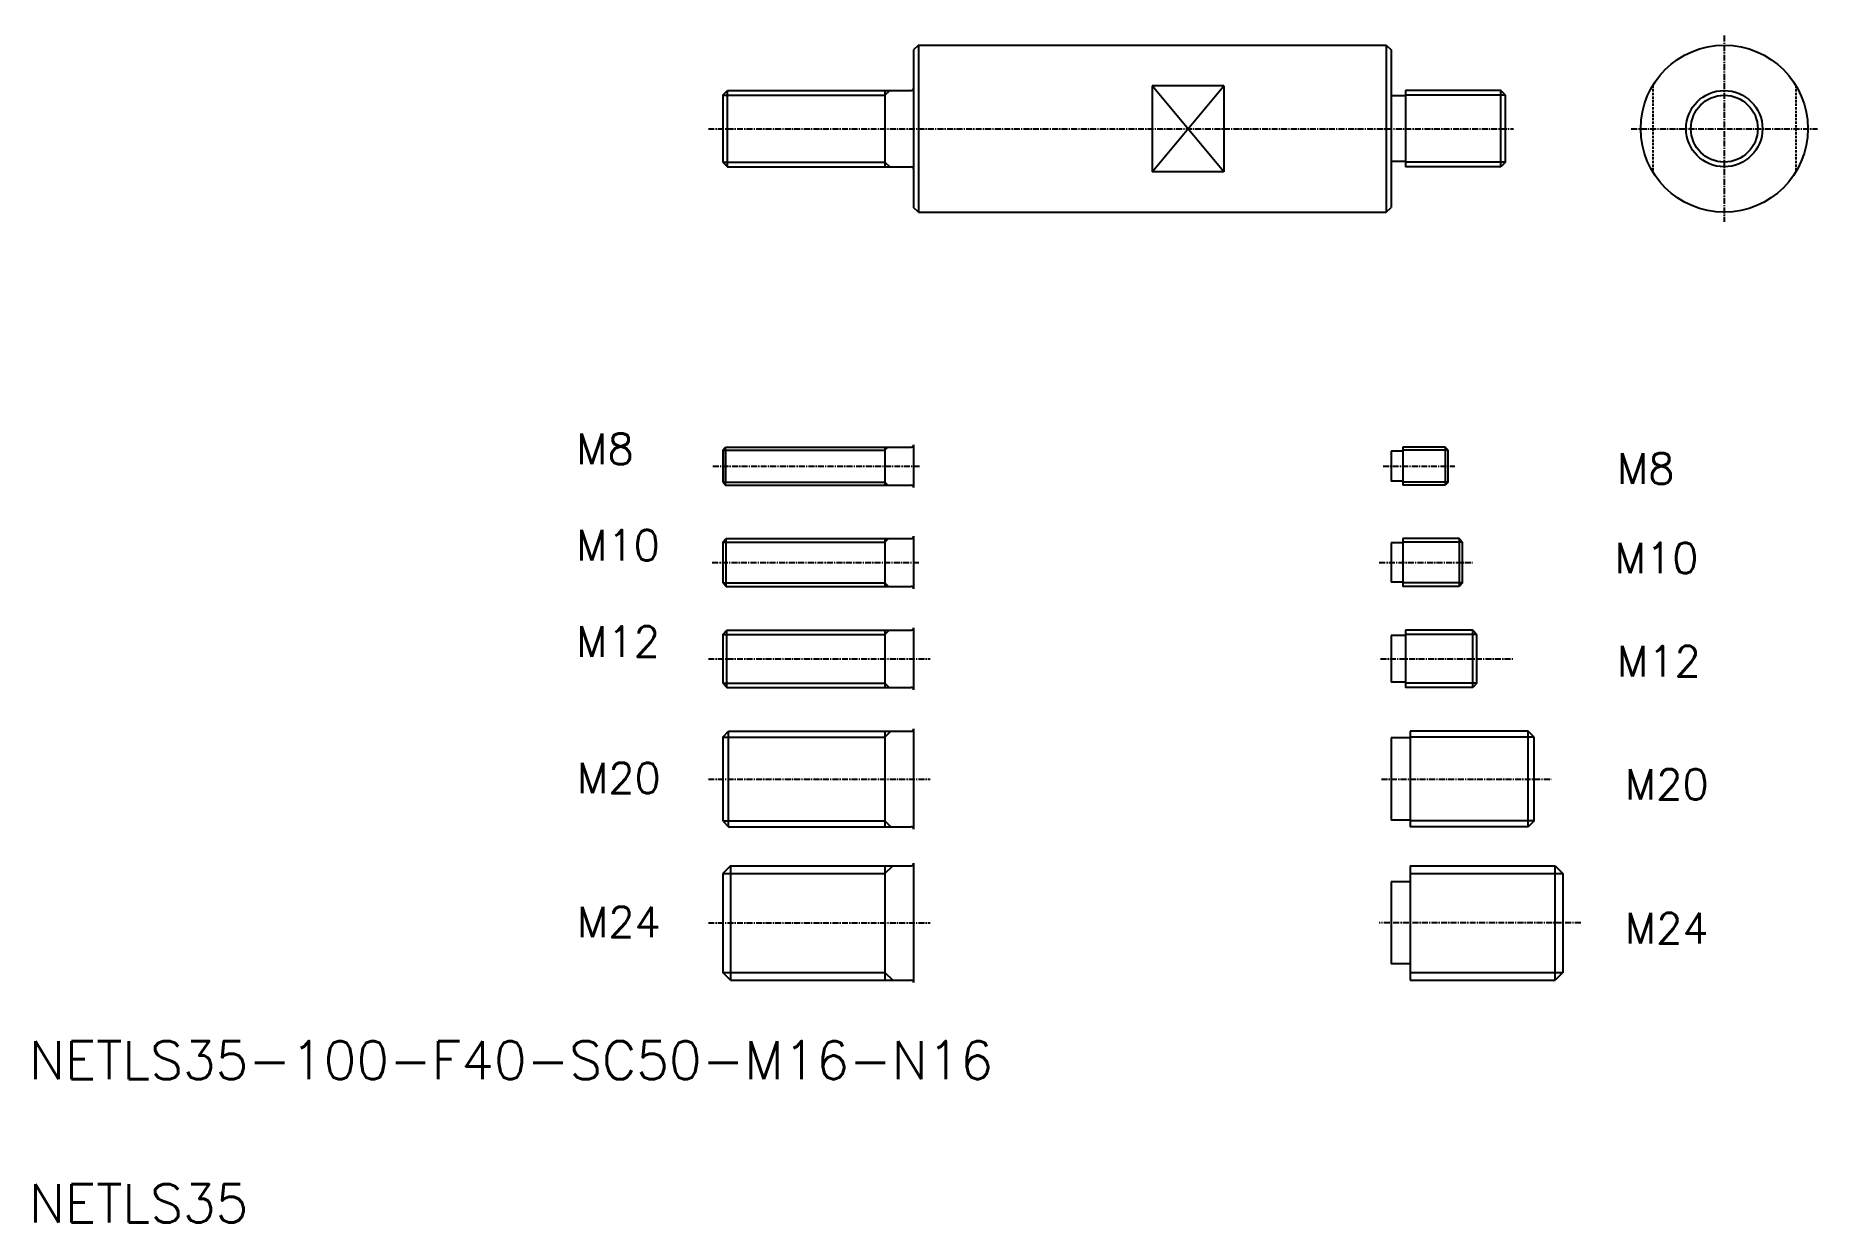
# Model space of a CAD drawing. Extents: x 21 to 395, y 20 to 269.
import ezdxf

# ---------------------------------------------------------------- set-up
doc = ezdxf.new("R2010")
doc.units = 0
doc.linetypes.add('CENTER', pattern=[2, 1.25, -0.25, 0.25, -0.25])
doc.linetypes.add('DASHED', pattern=[0.75, 0.5, -0.25])
doc.layers.get('0').update_dxf_attribs({"linetype": 'CONTINUOUS'})
doc.layers.add('CENTER', color=1, linetype='CENTER')
doc.styles.get("Standard").update_dxf_attribs({"font": 'txt', "height": 6.4, "bigfont": 'BIGFONT'})

msp = doc.modelspace()

# ---------------------------------------------------------------- linework, layer by layer
at = {"color": 7, "linetype": 'CONTINUOUS'}
for p, q in [((206.29, 266.67), (205.29, 265.67)), ((205.29, 265.67), (205.29, 232.67)), ((206.29, 266.67), (304.29, 266.67)), ((206.29, 266.67), (206.29, 231.67)), ((304.29, 266.67), (304.29, 231.67)), ((304.29, 266.67), (305.29, 265.67)), ((305.29, 265.67), (305.29, 232.67)), ((255.29, 258.18), (255.29, 240.15)), ((270.29, 258.18), (255.29, 258.18)), ((270.29, 258.18), (270.29, 240.15)), ((165.29, 256.17), (166.29, 257.17)), ((165.29, 256.17), (165.29, 242.17)), ((166.29, 257.17), (204.79, 257.17)), ((166.29, 241.17), (166.29, 257.17)), ((199.29, 257.17), (199.29, 241.17)), ((308.29, 256.07), (305.29, 256.07)), ((328.29, 257.17), (308.29, 257.17)), ((308.29, 257.17), (308.29, 241.17)), ((328.29, 241.17), (328.29, 257.17)), ((329.29, 256.17), (328.29, 257.17)), ((329.29, 242.17), (329.29, 256.17)), ((165.29, 242.17), (166.29, 241.17)), ((166.29, 241.17), (204.79, 241.17)), ((270.29, 240.15), (255.29, 240.15)), ((308.29, 242.27), (305.29, 242.27)), ((328.29, 241.17), (308.29, 241.17)), ((329.29, 242.17), (328.29, 241.17)), ((206.29, 231.67), (205.29, 232.67)), ((206.29, 231.67), (304.29, 231.67)), ((304.29, 231.67), (305.29, 232.67)), ((205.29, 182.95), (205.29, 173.95)), ((165.29, 181.82), (165.91, 182.45)), ((165.29, 181.82), (165.29, 175.07)), ((165.91, 174.45), (165.91, 182.45)), ((165.91, 182.45), (204.79, 182.45)), ((165.91, 181.78), (165.91, 175.11)), ((199.29, 182.45), (199.29, 174.45)), ((305.29, 181.6), (305.29, 175.3)), ((307.79, 181.6), (305.29, 181.6)), ((316.66, 182.45), (307.79, 182.45)), ((307.79, 182.45), (307.79, 174.45)), ((316.66, 182.45), (316.66, 174.45)), ((317.29, 181.82), (316.66, 182.45)), ((317.29, 175.07), (317.29, 181.82)), ((165.29, 175.07), (165.91, 174.45)), ((165.91, 174.45), (204.79, 174.45)), ((307.79, 175.3), (305.29, 175.3)), ((316.66, 174.45), (307.79, 174.45)), ((317.29, 175.07), (316.66, 174.45)), ((165.29, 162.52), (166.04, 163.27)), ((165.29, 162.52), (165.29, 154.02)), ((166.04, 153.27), (166.04, 163.27)), ((166.04, 163.27), (204.79, 163.27)), ((199.29, 163.27), (199.29, 153.27)), ((205.29, 163.77), (205.29, 152.77)), ((305.29, 162.42), (305.29, 154.12)), ((307.79, 162.42), (305.29, 162.42)), ((307.79, 163.27), (307.79, 153.27)), ((319.54, 163.27), (307.79, 163.27)), ((320.29, 162.52), (319.54, 163.27)), ((319.54, 163.27), (319.54, 153.27)), ((320.29, 154.02), (320.29, 162.52)), ((165.29, 154.02), (166.04, 153.27)), ((166.04, 153.27), (204.79, 153.27)), ((307.79, 154.12), (305.29, 154.12)), ((319.54, 153.27), (307.79, 153.27)), ((320.29, 154.02), (319.54, 153.27)), ((165.29, 143.21), (166.16, 144.09)), ((165.29, 143.21), (165.29, 132.96)), ((166.16, 144.09), (204.79, 144.09)), ((166.16, 132.09), (166.16, 144.09)), ((199.29, 144.09), (199.29, 132.09)), ((205.29, 144.59), (205.29, 131.59)), ((305.29, 142.99), (305.29, 133.19)), ((308.29, 142.99), (305.29, 142.99)), ((308.29, 144.09), (308.29, 132.09)), ((322.41, 144.09), (308.29, 144.09)), ((322.41, 132.09), (322.41, 144.09)), ((323.29, 143.21), (322.41, 144.09)), ((323.29, 132.96), (323.29, 143.21)), ((165.29, 132.96), (166.16, 132.09)), ((166.16, 132.09), (204.79, 132.09)), ((173.32, 132.09), (173.32, 132.09)), ((190.48, 132.09), (190.48, 132.09)), ((308.29, 133.19), (305.29, 133.19)), ((322.41, 132.09), (308.29, 132.09)), ((323.29, 132.96), (322.41, 132.09)), ((205.29, 123.4), (205.29, 102.4)), ((165.29, 121.65), (166.54, 122.9)), ((165.29, 121.65), (165.29, 104.15)), ((166.54, 102.9), (166.54, 122.9)), ((166.54, 122.9), (204.79, 122.9)), ((199.29, 122.9), (199.29, 102.9)), ((305.29, 121.5), (305.29, 104.3)), ((309.29, 121.5), (305.29, 121.5)), ((309.29, 122.9), (309.29, 102.9)), ((334.04, 122.9), (309.29, 122.9)), ((334.04, 102.9), (334.04, 122.9)), ((335.29, 121.65), (334.04, 122.9)), ((335.29, 104.15), (335.29, 121.65)), ((165.29, 104.15), (166.54, 102.9)), ((166.54, 102.9), (204.79, 102.9)), ((309.29, 104.3), (305.29, 104.3)), ((334.04, 102.9), (309.29, 102.9)), ((335.29, 104.15), (334.04, 102.9)), ((166.91, 94.74), (165.29, 93.12)), ((166.91, 94.74), (204.79, 94.74)), ((166.91, 94.74), (166.91, 70.74)), ((199.29, 94.74), (199.29, 70.74)), ((205.29, 95.24), (205.29, 70.24)), ((309.29, 94.74), (309.29, 70.74)), ((309.29, 94.74), (339.67, 94.74)), ((339.67, 94.74), (341.29, 93.12)), ((339.67, 70.74), (339.67, 94.74)), ((165.29, 93.12), (165.29, 72.36)), ((305.29, 91.34), (305.29, 74.14)), ((309.29, 91.34), (305.29, 91.34)), ((341.29, 93.12), (341.29, 72.36)), ((166.91, 70.74), (165.29, 72.36)), ((309.29, 74.14), (305.29, 74.14)), ((341.29, 72.36), (339.67, 70.74)), ((166.91, 70.74), (204.79, 70.74)), ((309.29, 70.74), (339.67, 70.74))]:
    msp.add_line(p, q, dxfattribs=at)
at = {"color": 3, "linetype": 'CONTINUOUS'}
for p, q in [((255.29, 240.15), (270.29, 258.18)), ((270.29, 240.15), (255.29, 258.18)), ((165.29, 256.17), (199.29, 256.17)), ((199.29, 256.17), (200.29, 257.17)), ((329.29, 256.17), (308.29, 256.17)), ((165.29, 242.17), (199.29, 242.17)), ((199.29, 242.17), (200.29, 241.17)), ((329.29, 242.17), (308.29, 242.17)), ((165.29, 181.82), (199.29, 181.82)), ((199.29, 181.82), (199.91, 182.45)), ((317.29, 181.82), (307.79, 181.82)), ((165.29, 175.07), (199.29, 175.07)), ((199.29, 175.07), (199.91, 174.45)), ((317.29, 175.07), (307.79, 175.07)), ((165.29, 162.52), (199.29, 162.52)), ((199.29, 162.52), (200.04, 163.27)), ((320.29, 162.52), (307.79, 162.52)), ((165.29, 154.02), (199.29, 154.02)), ((199.29, 154.02), (200.04, 153.27)), ((320.29, 154.02), (307.79, 154.02)), ((165.29, 143.21), (199.29, 143.21)), ((199.29, 143.21), (200.16, 144.09)), ((323.29, 143.21), (308.29, 143.21)), ((165.29, 132.96), (199.29, 132.96)), ((199.29, 132.96), (200.16, 132.09)), ((323.29, 132.96), (308.29, 132.96)), ((165.29, 121.65), (199.29, 121.65)), ((199.29, 121.65), (200.54, 122.9)), ((335.29, 121.65), (309.29, 121.65)), ((165.29, 104.15), (199.29, 104.15)), ((199.29, 104.15), (200.54, 102.9)), ((335.29, 104.15), (309.29, 104.15)), ((199.29, 93.12), (200.91, 94.74)), ((165.29, 93.12), (199.29, 93.12)), ((309.29, 93.12), (341.29, 93.12)), ((165.29, 72.36), (199.29, 72.36)), ((199.29, 72.36), (200.91, 70.74)), ((309.29, 72.36), (341.29, 72.36))]:
    msp.add_line(p, q, dxfattribs=at)
at = {"color": 3, "linetype": 'DASHED'}
for p, q in [((360.1, 258.18), (360.1, 240.15)), ((390.1, 258.18), (390.1, 240.15))]:
    msp.add_line(p, q, dxfattribs=at)
at = {"color": 7, "linetype": 'CONTINUOUS'}
for radius in [17.5, 8]:
    msp.add_circle((375.1, 249.17), radius, dxfattribs=at)
at = {"color": 3, "linetype": 'CONTINUOUS'}
msp.add_circle((375.1, 249.17), 7, dxfattribs=at)
at = {"color": 7, "linetype": 'CONTINUOUS'}
for centre, start, end in [((204.79, 257.67), 270, 0), ((204.79, 240.67), 0, 90), ((204.79, 182.95), 270, 0), ((204.79, 173.95), 0, 90), ((204.79, 163.77), 270, 0), ((204.79, 152.77), 0, 90), ((204.79, 144.59), 270, 0), ((204.79, 131.59), 0, 90), ((204.79, 123.4), 270, 0), ((204.79, 102.4), 0, 90), ((204.79, 95.24), 270, 0), ((204.79, 70.24), 0, 90)]:
    msp.add_arc(centre, 0.5, start, end, dxfattribs=at)
at = {"layer": 'CENTER', "color": 1, "linetype": 'CENTER'}
for p, q in [((375.1, 268.67), (375.1, 229.67)), ((162.29, 249.17), (330.93, 249.17)), ((355.6, 249.17), (394.6, 249.17)), ((163.25, 178.45), (206.53, 178.45)), ((303.64, 178.45), (318.68, 178.45)), ((163.12, 158.27), (206.53, 158.27)), ((302.84, 158.27), (322.45, 158.27)), ((162.29, 138.09), (208.74, 138.09)), ((303.07, 138.09), (330.93, 138.09)), ((162.29, 112.9), (208.74, 112.9)), ((303.29, 112.9), (338.82, 112.9)), ((162.29, 82.74), (208.74, 82.74)), ((345.02, 82.74), (302.79, 82.74))]:
    msp.add_line(p, q, dxfattribs=at)

# ---------------------------------------------------------------- texts
at = {"color": 7, "linetype": 'CONTINUOUS'}
for s, height, p in [('M8', 6.4, (134.59, 178.87)), ('M8', 6.4, (352.6, 174.75)), ('M10', 6.4, (134.59, 158.69)), ('M10', 6.4, (352.1, 156.01)), ('M12', 6.4, (134.59, 138.51)), ('M12', 6.4, (352.6, 134.39)), ('M20', 6.4, (134.76, 109.92)), ('M20', 6.4, (354.26, 108.59)), ('M24', 6.4, (134.76, 79.75)), ('M24', 6.4, (354.26, 78.43)), ('NETLS35-100-F40-SC50-M16-N16', 8, (20, 50)), ('NETLS35', 8, (20, 20))]:
    msp.add_text(s, height=height, dxfattribs=at).set_placement(p)

doc.saveas('drawing.dxf')
